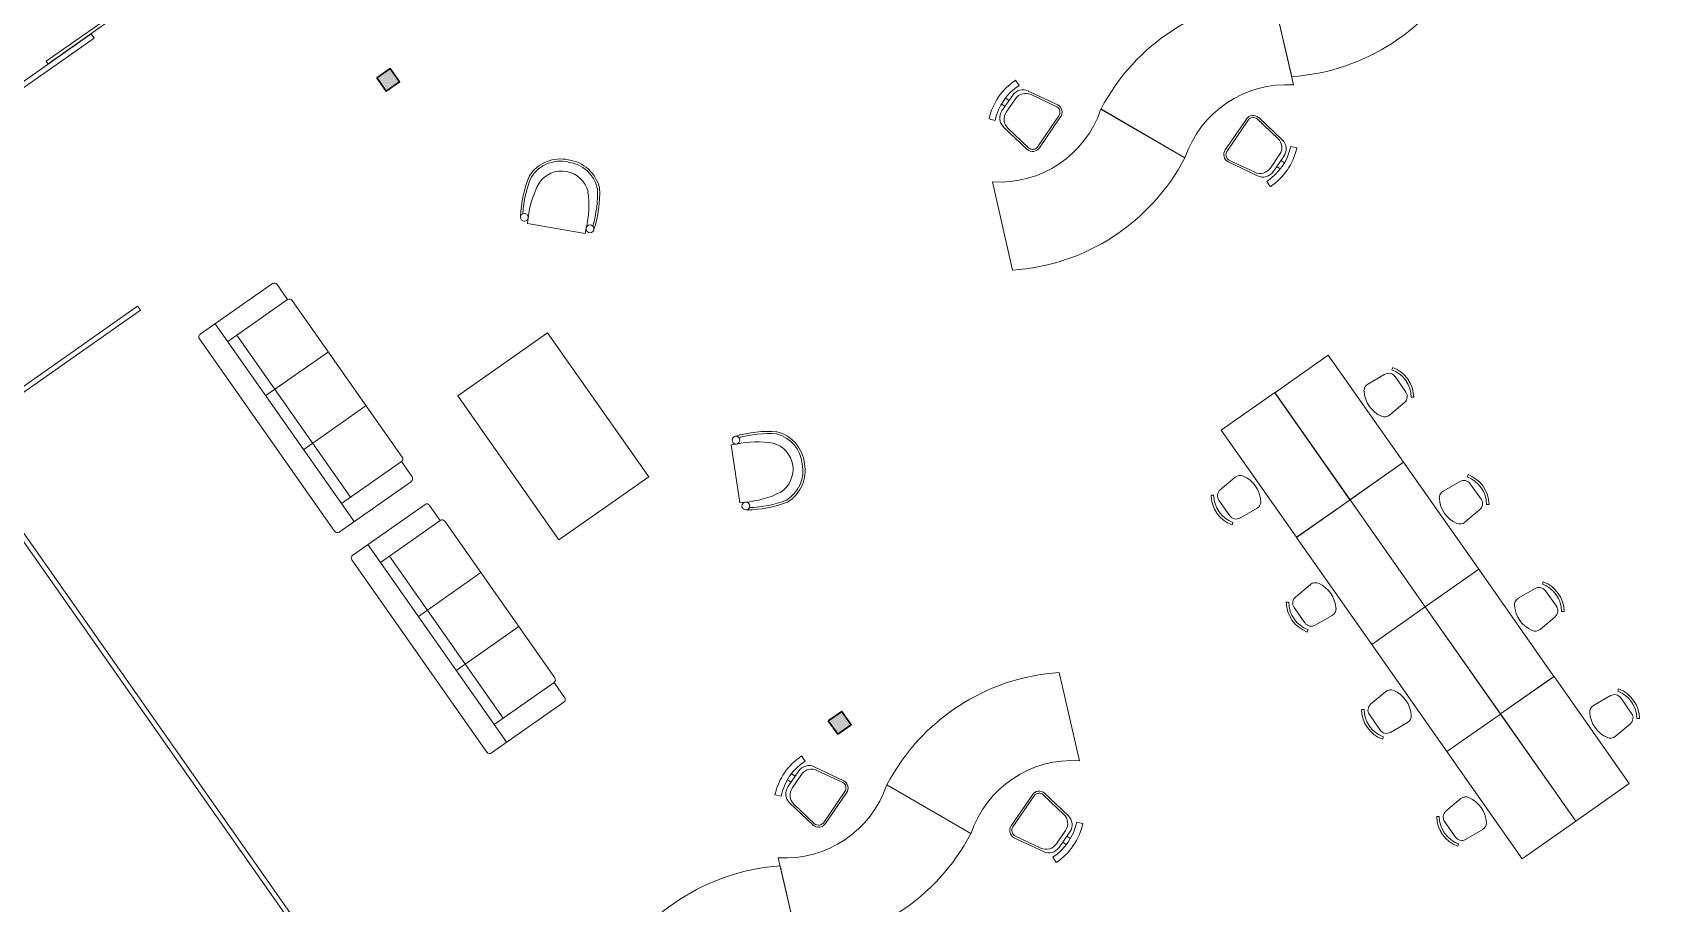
# Model space of a CAD drawing. Header units: metres. Extents: x -71 to 881, y -503 to 661.
# Drawn here: x 191.66 to 206.68, y 492.08 to 500.06 of the extents above; entities that cross this region are included whole.
import ezdxf

# ---------------------------------------------------------------- set-up
doc = ezdxf.new("R2010")
doc.units = ezdxf.units.M
doc.layers.add('07. Mobiliário', color=51, linetype='Continuous', lineweight=5)
doc.layers.add('Parede', color=6, linetype='Continuous', lineweight=30)

# ---------------------------------------------------------------- blocks, each defined once
blk = doc.blocks.new('pilar')
h = blk.add_hatch(color=6)
h.dxf.hatch_style = 1
h.paths.add_polyline_path([(581.948, 175.423), (582.098, 175.423), (582.098, 175.573), (581.948, 175.573)])
at = {"layer": 'Parede'}
blk.add_lwpolyline([(581.948, 175.423), (582.098, 175.423), (582.098, 175.573), (581.948, 175.573)], close=True, dxfattribs=at)
blk = doc.blocks.new('A$C2A713438')
at = {"ltscale": 600}
for p, q in [((1297, 1240), (682, 1897)), ((24, 108), (863, 108))]:
    blk.add_line(p, q, dxfattribs=at)
for p, q in [((1309, 859), (1074, 604)), ((1324, 846), (1088, 591)), ((1408, 847), (1572, 638)), ((1423, 859), (1610, 621)), ((1084, 490), (1336, 323)), ((1095, 506), (1316, 360)), ((1567, 489), (1464, 378)), ((1605, 472), (1485, 341)), ((1679, 549), (1734, 529)), ((1548, 352), (1519, 379)), ((1594, 401), (1565, 428)), ((1413, 261), (1439, 207))]:
    blk.add_line(p, q)
for centre, radius, start, end in [((1949, 415), 1949, 130.5371, 189.0756), ((1815, 392), 993, 121.3995, 196.6476)]:
    blk.add_arc(centre, radius, start, end, dxfattribs=at)
for centre, radius, start, end in [((1366, 807), 76.8, 41.653, 137.3636), ((1366, 807), 57.6, 41.653, 137.3636), ((1482, 567), 115, 317.3636, 38.2399), ((1520, 550), 115, 317.3636, 38.2399), ((1130, 552), 76.8, 137.3636, 233.0742), ((1130, 552), 57.6, 137.3636, 233.0742), ((1192, 732), 521, 295.2227, 339.5045), ((1192, 732), 579, 295.2227, 339.5045), ((1379, 456), 115, 236.4873, 317.3636), ((1400, 419), 115, 236.4873, 317.3636)]:
    blk.add_arc(centre, radius, start, end)
blk = doc.blocks.new('A$C63C33222')
at = {"linetype": 'Continuous'}
for p, q in [((1.07, 1.2), (0.47, 1.2)), ((0.47, 1.2), (0.47, 0)), ((1.07, 0), (1.07, 1.2)), ((0.47, 0), (1.07, 0))]:
    blk.add_line(p, q, dxfattribs=at)
for p, q in [((0.052, 0.767), (0.071, 0.753)), ((0.327, 0.774), (0.147, 0.758)), ((0.083, 0.687), (0.083, 0.513)), ((0.071, 0.447), (0.052, 0.433)), ((0.147, 0.442), (0.327, 0.426))]:
    blk.add_line(p, q)
for centre, radius, start, end in [((0.295, 0.6), 0.295, 145.6197, 214.3803), ((0.295, 0.6), 0.272, 145.6197, 214.3803), ((0.154, 0.687), 0.0708, 94.9697, 180), ((0.333, 0.703), 0.0708, 31.593, 94.9697), ((0.165, 0.6), 0.267, 328.407, 31.593), ((0.154, 0.513), 0.0708, 180, 265.0303), ((0.333, 0.497), 0.0708, 265.0303, 328.407)]:
    blk.add_arc(centre, radius, start, end)

msp = doc.modelspace()

# ---------------------------------------------------------------- linework, layer by layer
at = {"layer": '07. Mobiliário'}
for p, q in [((196.2, 498.364), (196.192, 498.314)), ((196.192, 498.314), (196.457, 498.268)), ((196.723, 498.221), (196.457, 498.268)), ((196.731, 498.27), (196.723, 498.221)), ((193.193, 497.297), (193.856, 497.762)), ((193.898, 497.755), (193.995, 497.616)), ((193.447, 497.231), (193.995, 497.616)), ((194.037, 497.608), (195.046, 496.172)), ((193.186, 497.255), (194.424, 495.491)), ((193.332, 497.394), (194.605, 495.582)), ((193.529, 497.288), (194.572, 495.803)), ((194.368, 497.138), (193.795, 496.736)), ((194.715, 496.643), (194.142, 496.24)), ((198.109, 496.291), (198.06, 496.284)), ((198.06, 496.284), (198.1, 496.017)), ((194.49, 495.745), (195.038, 496.13)), ((195.038, 496.13), (195.136, 495.991)), ((194.466, 495.484), (195.129, 495.949)), ((198.14, 495.751), (198.1, 496.017)), ((198.189, 495.758), (198.14, 495.751)), ((194.591, 495.271), (195.254, 495.737)), ((195.296, 495.729), (195.394, 495.59)), ((194.845, 495.205), (195.394, 495.59)), ((195.435, 495.583), (196.444, 494.147)), ((194.73, 495.369), (196.003, 493.556)), ((194.584, 495.229), (195.822, 493.466)), ((194.927, 495.263), (195.97, 493.777)), ((195.766, 495.112), (195.193, 494.71)), ((196.113, 494.617), (195.541, 494.215)), ((195.888, 493.72), (196.437, 494.105)), ((196.437, 494.105), (196.534, 493.966)), ((195.864, 493.459), (196.527, 493.924))]:
    msp.add_line(p, q, dxfattribs=at)
for points in [[(191.799, 499.777), (192.617, 500.351), (192.601, 500.375), (191.782, 499.8)], [(190.456, 498.775), (192.22, 500.013), (192.193, 500.051), (190.43, 498.812)], [(192.646, 497.519), (190.966, 496.339), (190.94, 496.376), (192.62, 497.556)], [(196.482, 495.412), (197.304, 495.989), (196.376, 497.311), (195.554, 496.733)], [(190.902, 496.35), (194.106, 491.788), (194.144, 491.814), (190.94, 496.376)]]:
    msp.add_lwpolyline(points, close=True, dxfattribs=at)
for centre in [(196.165, 498.37), (196.767, 498.264), (198.104, 496.327), (198.195, 495.723)]:
    msp.add_circle(centre, 0.0357, dxfattribs=at)
for centre, radius, start, end in [((196.494, 498.57), 0.335, 77.1881, 147.356), ((197.17, 498.348), 1.04, 157.1756, 178.4341), ((196.494, 498.57), 0.315, 77.1881, 147.0471), ((196.508, 498.54), 0.254, 80.6378, 145.4459), ((196.503, 498.541), 0.254, 14.6151, 79.4232), ((196.526, 498.564), 0.315, 13.0139, 82.8729), ((196.526, 498.564), 0.335, 12.705, 82.8729), ((197.17, 498.348), 1.02, 157.2731, 176.9067), ((197.048, 498.278), 0.852, 151.5673, 174.2542), ((195.905, 498.479), 0.852, 345.8068, 8.4938), ((195.815, 498.586), 1.02, 343.1543, 2.788), ((195.815, 498.586), 1.04, 341.627, 2.8855), ((193.873, 497.738), 0.03, 35.0779, 125.0779), ((194.013, 497.591), 0.03, 35.0779, 125.0779), ((193.21, 497.272), 0.03, 125.0779, 215.0779), ((198.402, 495.367), 1.04, 85.6753, 106.9339), ((198.402, 495.367), 1.02, 85.7728, 105.4065), ((198.398, 496.079), 0.315, 5.6879, 75.5469), ((198.398, 496.079), 0.335, 5.6879, 75.8558), ((198.297, 495.46), 0.852, 80.067, 102.754), ((198.374, 496.056), 0.254, 9.1376, 73.9457), ((195.021, 496.155), 0.03, 305.0779, 35.0779), ((198.374, 496.061), 0.254, 303.1149, 7.923), ((198.403, 496.046), 0.315, 301.5137, 11.3727), ((198.403, 496.046), 0.335, 301.2048, 11.3727), ((195.111, 495.974), 0.03, 305.0779, 35.0779), ((198.125, 496.608), 0.852, 274.3066, 296.9936), ((198.198, 496.728), 1.04, 270.1267, 291.3853), ((198.198, 496.728), 1.02, 271.6541, 291.2877), ((195.271, 495.712), 0.03, 35.0779, 125.0779), ((195.411, 495.566), 0.03, 35.0779, 125.0779), ((194.449, 495.509), 0.03, 215.0779, 305.0779), ((194.608, 495.247), 0.03, 125.0779, 215.0779), ((196.419, 494.129), 0.03, 305.0779, 35.0779), ((196.51, 493.949), 0.03, 305.0779, 35.0779), ((195.847, 493.483), 0.03, 215.0779, 305.0779)]:
    msp.add_arc(centre, radius, start, end, dxfattribs=at)

# ---------------------------------------------------------------- block references
at = {"xscale": -1, "rotation": 215.0778726686951}
for p in [(-382.252, 308.77), (-378.113, 302.876), (-378.113, 302.876)]:
    msp.add_blockref('pilar', p, dxfattribs=at)
at = {"layer": '07. Mobiliário'}
for p, xscale, yscale, zscale, rotation in [((203.099, 499.612), -0.0009892729439809535, 0.0009892729439809535, 0.0009892729439809535, 282.9125593175586), ((203.128, 500.44), -0.0009892729439809533, 0.0009892729439809533, 0.0009892729439809533, 102.9125593196349), ((200.541, 497.838), -0.0009892729439809535, 0.0009892729439809535, 0.0009892729439809535, 282.9125593175586), ((201.166, 494.244), -0.0009892729439809533, 0.0009892729439809533, 0.0009892729439809533, 102.9125593196349), ((198.579, 491.642), -0.0009892729439809535, 0.0009892729439809535, 0.0009892729439809535, 282.9125593175586), ((198.608, 492.47), -0.0009892729439809533, 0.0009892729439809533, 0.0009892729439809533, 102.9125593196349)]:
    msp.add_blockref('A$C2A713438', p, dxfattribs=dict(at, xscale=xscale, yscale=yscale, zscale=zscale, rotation=rotation))
at = {"layer": '07. Mobiliário', "rotation": 215.0778726686951}
for p in [(203.918, 497.377), (204.608, 496.395), (205.297, 495.413), (205.987, 494.431)]:
    msp.add_blockref('A$C63C33222', p, dxfattribs=at)
at = {"layer": '07. Mobiliário', "xscale": -1, "rotation": 215.0778726686951}
for p in [(202.168, 496.148), (202.857, 495.165), (203.547, 494.183), (204.236, 493.201)]:
    msp.add_blockref('A$C63C33222', p, dxfattribs=at)

doc.saveas('drawing.dxf')
